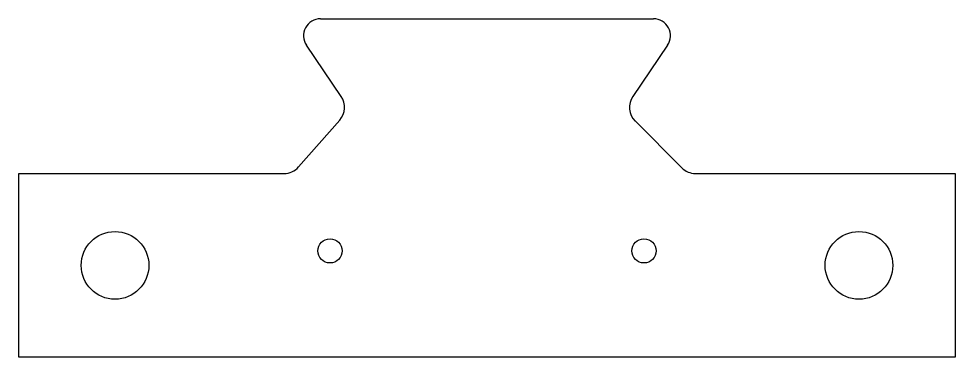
# Model space of a CAD drawing. Extents: x -97 to 97, y -22 to 48.
import ezdxf

# ---------------------------------------------------------------- set-up
doc = ezdxf.new("R2010")
doc.units = 0
doc.layers.get('0').update_dxf_attribs({"linetype": 'continuous'})

# ---------------------------------------------------------------- blocks, each defined once
blk = doc.blocks.new('CUT006007')
at = {"color": 0}
for p, q in [((-34.48, 48), (34.48, 48)), ((-30.18, 31.93), (-37.38, 42.53)), ((37.38, 42.53), (30.18, 31.93)), ((-30.49, 27.04), (-39.02, 17.36)), ((30.66, 26.86), (40.31, 17.17)), ((-96.94, -22), (-96.94, 16)), ((-96.94, 16), (-42.02, 16)), ((43.15, 16), (96.94, 16)), ((96.94, 16), (96.94, -22)), ((96.94, -22), (-96.94, -22))]:
    blk.add_line(p, q, dxfattribs=at)
for centre, radius in [((-77, -3), 7), ((77, -3), 7), ((-32.5, 0), 2.5), ((32.5, 0), 2.5)]:
    blk.add_circle(centre, radius, dxfattribs=at)
for centre, radius, start, end in [((-34.48, 44.5), 3.5, 90, -145.8235), ((34.48, 44.5), 3.5, -34.1765, 90), ((-33.49, 29.68), 4, -41.3856, 34.1765), ((33.49, 29.68), 4, 145.8235, -135.0683), ((-42.02, 20), 4, -90, -41.3856), ((43.15, 20), 4, -135.0683, -90)]:
    blk.add_arc(centre, radius, start, end, dxfattribs=at)

msp = doc.modelspace()

# ---------------------------------------------------------------- block references
msp.add_blockref('CUT006007', (0, 0))

doc.saveas('drawing.dxf')
